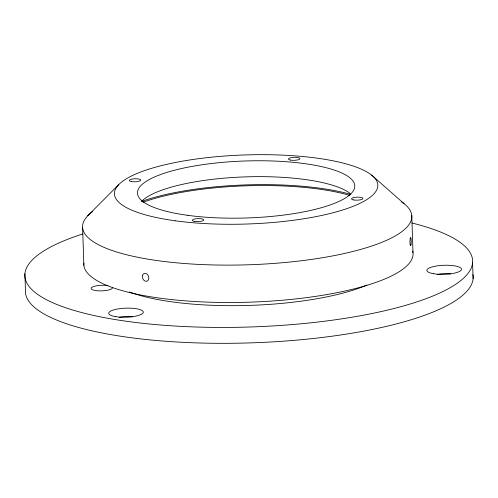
<?xml version="1.0" encoding="UTF-8"?>
<svg xmlns="http://www.w3.org/2000/svg" width="498" height="498" viewBox="0 0 498 498"><rect width="100%" height="100%" fill="white"/><g stroke="black" fill="none" stroke-linecap="round" stroke-linejoin="round"><path stroke-width="0.75" d="M87.692 215.839L118.555 184.814M371.664 175.14L404.065 203.663M472.571 262.726L473.1 278.612M411.753 215.285L412.991 252.667M82.624 227.953L83.869 265.328M24.9 273.813L25.429 289.699A224.013 58.733 -1.9 0 0 251.851 342.836A224.013 58.733 -1.9 0 0 472.919 274.516M141.893 201.018A108.713 28.504 -1.9 0 1 244.568 176.908A108.713 28.504 -1.9 0 1 350.219 193.535M401.376 201.709A164.714 43.189 -1.9 0 1 247.848 264.805A164.714 43.189 -1.9 0 1 92.541 211.575M412.724 251.166A164.714 43.189 -1.9 0 1 251.758 302.093A164.714 43.189 -1.9 0 1 83.845 263.069M141.351 201.547A135.07 35.414 -1.9 0 1 350.829 194.401M143.007 202.244A132.761 34.81 -1.9 0 1 349.565 195.297M437.207 274.603A9.885 2.59 -1.9 0 1 450.522 273.937M112.336 287.278A10.707 2.807 -1.9 0 1 100.808 290.9A10.707 2.807 -1.9 0 1 91.75 287.414A10.707 2.807 -1.9 0 1 107.966 285.591M411.964 223.004A224.013 58.733 -1.9 0 1 406.368 305.131A224.013 58.733 -1.9 0 1 94.066 315.533A224.013 58.733 -1.9 0 1 82.712 233.973M366.939 285.074A141.662 37.145 -1.9 0 1 129.455 291.971M119.053 317.487A9.885 2.59 -1.9 0 1 132.368 316.828M187.902 215.348A108.713 28.504 -1.9 0 0 354.682 187.31A108.713 28.504 -1.9 0 0 195.782 165.753A108.713 28.504 -1.9 0 0 187.902 215.348M290.627 160.119A5.764 1.513 -1.9 0 0 299.908 158.868A5.764 1.513 -1.9 0 0 292.089 157.48A5.764 1.513 -1.9 0 0 290.627 160.119M131.435 181.577A5.764 1.513 -1.9 0 0 140.716 180.326A5.764 1.513 -1.9 0 0 132.891 178.944A5.764 1.513 -1.9 0 0 131.435 181.577M353.655 199.953A5.764 1.513 -1.9 0 0 362.93 198.702A5.764 1.513 -1.9 0 0 355.111 197.32A5.764 1.513 -1.9 0 0 353.655 199.953M194.457 221.411A5.764 1.513 -1.9 0 0 203.738 220.16A5.764 1.513 -1.9 0 0 195.919 218.778A5.764 1.513 -1.9 0 0 194.457 221.411M175.551 220.838A131.771 34.549 -1.9 0 0 377.714 186.856A131.771 34.549 -1.9 0 0 185.107 160.723A131.771 34.549 -1.9 0 0 175.551 220.838M410.987 244.487A4.121 0.61 -89.6 0 0 410.757 237.608A4.121 0.61 -89.6 0 0 409.979 242.675A4.121 0.61 -89.6 0 0 410.987 244.487M142.453 275.724A4.121 3.094 70.1 0 0 146.568 281.289A4.121 3.094 70.1 0 0 147.794 274.902A4.121 3.094 70.1 0 0 142.453 275.724M433.434 273.695A17.293 4.532 -1.9 0 0 461.273 269.941A17.293 4.532 -1.9 0 0 437.81 265.783A17.293 4.532 -1.9 0 0 433.434 273.695M115.281 316.579A17.293 4.532 -1.9 0 0 143.119 312.825A17.293 4.532 -1.9 0 0 119.657 308.673A17.293 4.532 -1.9 0 0 115.281 316.579"/></g></svg>
